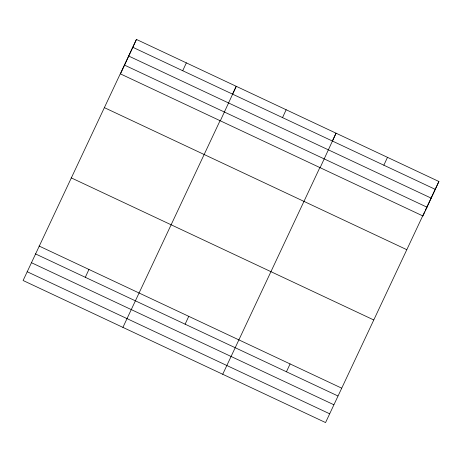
<?xml version="1.0" encoding="UTF-8"?>
<svg xmlns="http://www.w3.org/2000/svg" width="462" height="462" viewBox="0 0 462 462"><rect width="100%" height="100%" fill="white"/><g stroke="black" fill="none" stroke-linecap="round" stroke-linejoin="round"><path stroke-width="0.69" d="M136.44 39.432L120.501 73.92L422.961 215.991L438.9 181.497L136.44 39.432L23.1 280.503L325.56 422.568L424.647 211.729M85.314 277.304L88.941 269.45M182.715 70.726L186.348 62.872M122.909 327.385L220.183 120.397M220.316 120.807L236.255 86.313L232.311 94.675M185.123 324.191L188.756 316.331M282.53 117.608L286.157 109.754M222.724 374.266L319.993 167.279M320.126 167.689L336.065 133.195L332.426 140.916M286.446 371.783L290.078 363.929M383.853 165.205L387.479 157.346M425.254 210.441L438.9 181.497M132.813 47.286L435.268 189.356M128.748 56.075L431.208 198.146M124.567 65.13L427.027 207.201M104.296 107.6L406.756 249.671M71.183 177.835L373.637 319.906M39.039 246.009L341.499 388.08M35.407 253.863L337.866 395.934M31.347 262.653L333.807 404.724M27.16 271.714L329.62 413.779"/></g></svg>
